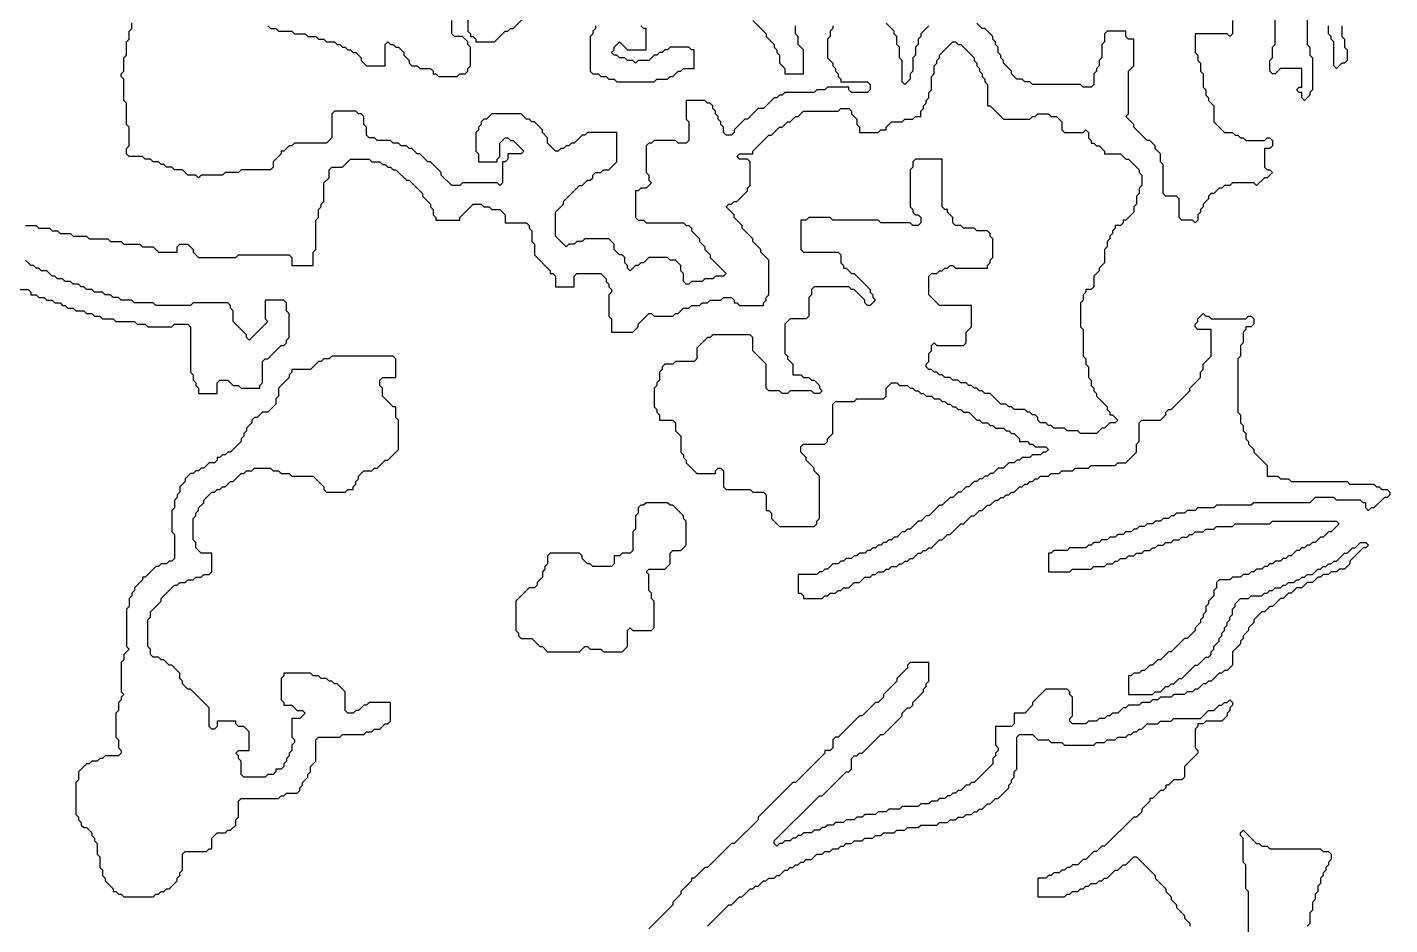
# Model space of a CAD drawing. Header units: metres. Extents: x 0 to 7998, y 2 to 10328.
# Drawn here: x 5549 to 6572, y 1127 to 1801 of the extents above; entities that cross this region are included whole.
import ezdxf

# ---------------------------------------------------------------- set-up
doc = ezdxf.new("R2010")
doc.units = ezdxf.units.M

msp = doc.modelspace()

# ---------------------------------------------------------------- linework, layer by layer
for points in [[(5880, 1808), (5880, 1798), (5882, 1796), (5882, 1794), (5884, 1794), (5886, 1792), (5886, 1790), (5900, 1790), (5908, 1798), (5910, 1798), (5912, 1800), (5914, 1800), (5924, 1810)], [(6510, 1808), (6510, 1788), (6512, 1786), (6512, 1780), (6514, 1778), (6514, 1754), (6512, 1752), (6512, 1750), (6508, 1746), (6506, 1748), (6506, 1752), (6504, 1752), (6502, 1754), (6504, 1756), (6506, 1756), (6506, 1770), (6490, 1770), (6486, 1766), (6484, 1766), (6482, 1768), (6482, 1776), (6484, 1778), (6484, 1786), (6486, 1788), (6486, 1818)], [(6154, 1802), (6154, 1800), (6152, 1798), (6152, 1794), (6150, 1792), (6150, 1778), (6154, 1774), (6154, 1772), (6156, 1770), (6156, 1768), (6158, 1766), (6158, 1764), (6160, 1762), (6160, 1760), (6180, 1760), (6182, 1758), (6182, 1754), (6180, 1752), (6168, 1752), (6166, 1754), (6166, 1756), (6150, 1756), (6148, 1754), (6142, 1754), (6140, 1752), (6118, 1752), (6116, 1750), (6114, 1750), (6112, 1748), (6110, 1748), (6102, 1740), (6098, 1740), (6090, 1732), (6088, 1732), (6080, 1724), (6080, 1722), (6078, 1720), (6074, 1720), (6072, 1722), (6072, 1726), (6070, 1728), (6070, 1730), (6068, 1732), (6068, 1734), (6066, 1736), (6066, 1738), (6064, 1740), (6064, 1742), (6062, 1744), (6060, 1744), (6058, 1746), (6044, 1746), (6044, 1732), (6046, 1730), (6046, 1716), (6044, 1714), (6038, 1714), (6036, 1716), (6020, 1716), (6018, 1714), (6016, 1714), (6014, 1712), (6014, 1692), (6016, 1690), (6016, 1686), (6018, 1684), (6014, 1680), (6010, 1680), (6008, 1678), (6006, 1678), (6006, 1658), (6008, 1656), (6012, 1656), (6014, 1654), (6042, 1654), (6044, 1652), (6046, 1652), (6048, 1650), (6048, 1648), (6054, 1642), (6054, 1640), (6058, 1636), (6058, 1634), (6062, 1630), (6062, 1628), (6074, 1616), (6072, 1614), (6066, 1614), (6064, 1612), (6058, 1612), (6056, 1610), (6048, 1610), (6046, 1608), (6044, 1608), (6042, 1610), (6042, 1616), (6040, 1618), (6040, 1622), (6036, 1626), (6032, 1626), (6030, 1628), (6016, 1628), (6012, 1624), (6010, 1624), (6008, 1622), (6006, 1622), (6002, 1618), (6000, 1620), (6000, 1622), (5998, 1624), (5998, 1628), (5996, 1630), (5994, 1630), (5990, 1634), (5990, 1638), (5986, 1642), (5968, 1642), (5966, 1640), (5962, 1640), (5960, 1638), (5956, 1638), (5954, 1636), (5946, 1644), (5946, 1662), (5952, 1668), (5952, 1670), (5964, 1682), (5966, 1682), (5970, 1686), (5972, 1686), (5974, 1688), (5974, 1690), (5976, 1692), (5980, 1692), (5982, 1694), (5986, 1694), (5992, 1700), (5992, 1722), (5970, 1722), (5968, 1720), (5966, 1720), (5960, 1714), (5958, 1714), (5956, 1712), (5954, 1712), (5952, 1710), (5950, 1710), (5948, 1708), (5946, 1708), (5940, 1714), (5940, 1718), (5936, 1722), (5936, 1724), (5930, 1730), (5928, 1730), (5926, 1732), (5924, 1732), (5920, 1736), (5898, 1736), (5894, 1732), (5892, 1732), (5890, 1730), (5890, 1728), (5888, 1726), (5888, 1724), (5886, 1722), (5886, 1708), (5888, 1706), (5888, 1700), (5902, 1700), (5902, 1702), (5904, 1704), (5904, 1714), (5908, 1718), (5910, 1718), (5912, 1716), (5914, 1716), (5922, 1708), (5920, 1706), (5910, 1706), (5910, 1702), (5908, 1700), (5906, 1700), (5906, 1684), (5904, 1682), (5902, 1684), (5876, 1684), (5874, 1682), (5868, 1682), (5860, 1690), (5860, 1692), (5852, 1700), (5850, 1700), (5844, 1706), (5842, 1706), (5838, 1710), (5836, 1710), (5834, 1712), (5830, 1712), (5828, 1714), (5824, 1714), (5822, 1716), (5812, 1716), (5810, 1718), (5806, 1718), (5804, 1720), (5804, 1726), (5802, 1728), (5802, 1734), (5800, 1736), (5798, 1736), (5796, 1738), (5780, 1738), (5778, 1736), (5778, 1718), (5774, 1714), (5750, 1714), (5748, 1712), (5746, 1712), (5742, 1708), (5740, 1708), (5740, 1706), (5734, 1700), (5734, 1696), (5732, 1694), (5710, 1694), (5708, 1692), (5698, 1692), (5696, 1690), (5680, 1690), (5678, 1688), (5676, 1690), (5670, 1690), (5666, 1694), (5660, 1694), (5658, 1696), (5654, 1696), (5652, 1698), (5650, 1698), (5648, 1700), (5644, 1700), (5642, 1702), (5638, 1702), (5636, 1704), (5626, 1704), (5624, 1706), (5624, 1710), (5626, 1712), (5626, 1726), (5624, 1728), (5624, 1744), (5622, 1746), (5622, 1762), (5620, 1764), (5620, 1766), (5622, 1768), (5622, 1778), (5624, 1780), (5624, 1790), (5626, 1792), (5626, 1798), (5628, 1800), (5628, 1804)], [(5730, 1802), (5732, 1800), (5736, 1800), (5738, 1798), (5748, 1798), (5750, 1796), (5758, 1796), (5760, 1794), (5766, 1794), (5768, 1792), (5772, 1792), (5774, 1790), (5780, 1790), (5782, 1788), (5784, 1788), (5786, 1786), (5788, 1786), (5790, 1784), (5792, 1784), (5794, 1782), (5796, 1782), (5800, 1778), (5800, 1776), (5804, 1772), (5818, 1772), (5818, 1788), (5820, 1790), (5822, 1788), (5824, 1788), (5826, 1786), (5828, 1786), (5832, 1782), (5832, 1780), (5836, 1776), (5836, 1774), (5838, 1772), (5842, 1772), (5844, 1770), (5852, 1770), (5854, 1768), (5854, 1766), (5856, 1766), (5858, 1764), (5872, 1764), (5874, 1766), (5878, 1766), (5880, 1768), (5880, 1770), (5882, 1772), (5882, 1786), (5880, 1788), (5880, 1790), (5876, 1794), (5870, 1794), (5868, 1796), (5868, 1806)], [(5976, 1802), (5976, 1800), (5974, 1798), (5974, 1796), (5972, 1794), (5972, 1768), (5974, 1766), (5978, 1766), (5980, 1764), (5984, 1764), (5986, 1762), (5990, 1762), (5992, 1760), (6020, 1760), (6022, 1762), (6030, 1762), (6032, 1764), (6034, 1764), (6038, 1768), (6040, 1768), (6042, 1770), (6050, 1770), (6050, 1784), (6048, 1784), (6046, 1786), (6032, 1786), (6030, 1784), (6028, 1784), (6026, 1782), (6024, 1782), (6022, 1780), (6020, 1780), (6016, 1776), (6008, 1776), (6006, 1774), (6004, 1776), (6000, 1776), (5998, 1778), (5994, 1778), (5992, 1780), (5990, 1780), (5988, 1782), (5990, 1784), (5990, 1786), (5994, 1790), (6000, 1784), (6014, 1784), (6014, 1800), (6012, 1800), (6010, 1802)], [(6094, 1806), (6104, 1796), (6104, 1794), (6110, 1788), (6110, 1786), (6112, 1784), (6112, 1782), (6114, 1780), (6114, 1774), (6118, 1770), (6118, 1766), (6132, 1766), (6132, 1784), (6128, 1788), (6128, 1794), (6126, 1796), (6126, 1802)], [(6226, 1802), (6220, 1796), (6220, 1794), (6218, 1792), (6218, 1788), (6216, 1786), (6216, 1780), (6214, 1778), (6214, 1768), (6212, 1766), (6212, 1762), (6208, 1758), (6206, 1760), (6206, 1776), (6204, 1778), (6204, 1786), (6202, 1788), (6202, 1794), (6200, 1796), (6200, 1798), (6194, 1804)], [(6454, 1806), (6454, 1796), (6452, 1794), (6450, 1796), (6426, 1796), (6426, 1782), (6428, 1780), (6428, 1776), (6430, 1774), (6430, 1768), (6432, 1766), (6432, 1756), (6434, 1754), (6434, 1750), (6436, 1748), (6436, 1746), (6440, 1742), (6440, 1730), (6448, 1722), (6454, 1722), (6456, 1720), (6458, 1720), (6460, 1718), (6462, 1718), (6464, 1716), (6478, 1716), (6480, 1718), (6482, 1718), (6484, 1716), (6484, 1712), (6482, 1710), (6478, 1710), (6478, 1696), (6480, 1694), (6482, 1694), (6484, 1692), (6480, 1688), (6478, 1688), (6472, 1682), (6470, 1684), (6454, 1684), (6452, 1682), (6448, 1682), (6446, 1680), (6444, 1680), (6440, 1676), (6438, 1676), (6436, 1674), (6436, 1672), (6432, 1668), (6432, 1666), (6430, 1664), (6430, 1662), (6428, 1660), (6428, 1656), (6426, 1654), (6424, 1656), (6416, 1656), (6414, 1658), (6414, 1672), (6412, 1674), (6404, 1674), (6402, 1676), (6402, 1698), (6400, 1700), (6400, 1706), (6396, 1710), (6396, 1712), (6392, 1716), (6390, 1716), (6380, 1726), (6380, 1728), (6374, 1734), (6376, 1736), (6376, 1768), (6380, 1772), (6380, 1792), (6376, 1792), (6374, 1794), (6374, 1798), (6360, 1798), (6358, 1796), (6358, 1790), (6356, 1788), (6356, 1778), (6354, 1776), (6354, 1772), (6352, 1770), (6352, 1768), (6350, 1766), (6350, 1758), (6348, 1756), (6342, 1756), (6340, 1758), (6304, 1758), (6302, 1760), (6298, 1760), (6296, 1762), (6292, 1762), (6288, 1766), (6288, 1768), (6282, 1774), (6282, 1776), (6280, 1778), (6280, 1780), (6278, 1782), (6278, 1786), (6276, 1788), (6276, 1790), (6274, 1792), (6274, 1794), (6268, 1800), (6266, 1800), (6262, 1804)], [(6536, 1802), (6536, 1794), (6538, 1792), (6538, 1786), (6540, 1784), (6540, 1776), (6538, 1774), (6536, 1774), (6532, 1770), (6530, 1772), (6530, 1790), (6528, 1792), (6528, 1794), (6526, 1796), (6526, 1802)], [(5548, 1652), (5556, 1652), (5558, 1650), (5566, 1650), (5568, 1648), (5572, 1648), (5574, 1646), (5582, 1646), (5584, 1644), (5594, 1644), (5596, 1642), (5610, 1642), (5612, 1640), (5620, 1640), (5622, 1638), (5634, 1638), (5636, 1636), (5644, 1636), (5648, 1632), (5662, 1632), (5662, 1636), (5664, 1638), (5670, 1638), (5674, 1634), (5674, 1632), (5678, 1628), (5706, 1628), (5708, 1630), (5746, 1630), (5748, 1628), (5748, 1622), (5764, 1622), (5764, 1632), (5766, 1634), (5766, 1656), (5768, 1658), (5768, 1664), (5770, 1666), (5770, 1668), (5772, 1670), (5772, 1684), (5776, 1688), (5776, 1694), (5778, 1696), (5786, 1696), (5792, 1702), (5806, 1702), (5808, 1700), (5814, 1700), (5816, 1698), (5818, 1698), (5820, 1696), (5822, 1696), (5824, 1694), (5826, 1694), (5834, 1686), (5836, 1686), (5846, 1676), (5846, 1674), (5852, 1668), (5852, 1666), (5854, 1664), (5854, 1660), (5856, 1658), (5856, 1656), (5874, 1656), (5874, 1658), (5884, 1668), (5890, 1668), (5892, 1666), (5896, 1666), (5898, 1664), (5904, 1664), (5908, 1660), (5908, 1654), (5924, 1654), (5926, 1652), (5926, 1650), (5928, 1648), (5928, 1640), (5930, 1638), (5930, 1630), (5942, 1618), (5942, 1616), (5944, 1616), (5946, 1614), (5946, 1606), (5960, 1606), (5960, 1614), (5962, 1616), (5980, 1616), (5984, 1612), (5984, 1610), (5986, 1608), (5986, 1606), (5988, 1604), (5988, 1602), (5986, 1600), (5986, 1584), (5988, 1582), (5988, 1572), (6004, 1572), (6008, 1576), (6008, 1578), (6016, 1586), (6018, 1586), (6020, 1584), (6034, 1584), (6036, 1586), (6038, 1586), (6042, 1590), (6046, 1590), (6048, 1592), (6054, 1592), (6056, 1594), (6060, 1594), (6062, 1596), (6070, 1596), (6072, 1598), (6078, 1598), (6080, 1596), (6080, 1594), (6082, 1594), (6084, 1592), (6102, 1592), (6102, 1594), (6104, 1596), (6104, 1598), (6106, 1600), (6106, 1626), (6100, 1632), (6100, 1634), (6094, 1640), (6094, 1642), (6086, 1650), (6086, 1652), (6080, 1658), (6080, 1660), (6074, 1666), (6076, 1668), (6078, 1668), (6080, 1670), (6082, 1670), (6090, 1678), (6090, 1680), (6092, 1682), (6092, 1700), (6090, 1702), (6084, 1702), (6082, 1704), (6084, 1706), (6094, 1706), (6094, 1708), (6106, 1720), (6108, 1720), (6114, 1726), (6116, 1726), (6120, 1730), (6122, 1730), (6126, 1734), (6128, 1734), (6132, 1738), (6158, 1738), (6160, 1740), (6166, 1740), (6168, 1738), (6168, 1736), (6172, 1732), (6172, 1728), (6174, 1726), (6174, 1722), (6188, 1722), (6190, 1724), (6194, 1724), (6194, 1726), (6198, 1730), (6206, 1730), (6208, 1732), (6214, 1732), (6216, 1734), (6220, 1734), (6220, 1738), (6222, 1740), (6222, 1742), (6224, 1744), (6224, 1746), (6226, 1748), (6226, 1752), (6228, 1754), (6228, 1764), (6230, 1766), (6230, 1772), (6232, 1774), (6232, 1776), (6234, 1778), (6234, 1780), (6244, 1790), (6246, 1790), (6248, 1788), (6250, 1788), (6260, 1778), (6260, 1776), (6262, 1774), (6262, 1772), (6264, 1770), (6264, 1768), (6266, 1766), (6266, 1764), (6268, 1762), (6268, 1760), (6270, 1758), (6270, 1742), (6272, 1742), (6282, 1732), (6302, 1732), (6304, 1734), (6306, 1734), (6308, 1736), (6316, 1736), (6318, 1734), (6322, 1734), (6326, 1730), (6326, 1724), (6328, 1722), (6342, 1722), (6344, 1724), (6346, 1722), (6346, 1718), (6348, 1716), (6348, 1714), (6350, 1714), (6352, 1712), (6354, 1712), (6358, 1708), (6358, 1706), (6370, 1706), (6374, 1702), (6376, 1702), (6384, 1694), (6384, 1692), (6386, 1690), (6386, 1682), (6384, 1680), (6384, 1676), (6382, 1674), (6382, 1668), (6380, 1666), (6380, 1662), (6374, 1656), (6372, 1656), (6372, 1654), (6370, 1652), (6366, 1652), (6366, 1650), (6364, 1648), (6364, 1646), (6362, 1644), (6362, 1642), (6360, 1640), (6360, 1636), (6358, 1634), (6358, 1624), (6354, 1620), (6354, 1618), (6350, 1614), (6350, 1606), (6348, 1604), (6344, 1604), (6344, 1602), (6342, 1600), (6342, 1596), (6340, 1594), (6340, 1576), (6342, 1574), (6342, 1554), (6344, 1552), (6344, 1548), (6346, 1546), (6346, 1538), (6348, 1536), (6348, 1532), (6350, 1530), (6350, 1528), (6352, 1526), (6352, 1524), (6360, 1516), (6360, 1514), (6362, 1512), (6362, 1510), (6364, 1510), (6368, 1506), (6366, 1504), (6362, 1504), (6358, 1500), (6356, 1500), (6352, 1496), (6340, 1496), (6338, 1498), (6330, 1498), (6328, 1500), (6320, 1500), (6318, 1502), (6316, 1502), (6314, 1504), (6310, 1504), (6308, 1506), (6308, 1508), (6306, 1510), (6304, 1510), (6302, 1512), (6300, 1512), (6298, 1514), (6290, 1514), (6288, 1516), (6286, 1516), (6284, 1518), (6280, 1518), (6272, 1526), (6268, 1526), (6266, 1528), (6264, 1528), (6262, 1530), (6260, 1530), (6258, 1532), (6256, 1532), (6254, 1534), (6250, 1534), (6248, 1536), (6244, 1536), (6242, 1538), (6238, 1538), (6236, 1540), (6234, 1540), (6232, 1542), (6230, 1542), (6228, 1544), (6226, 1544), (6224, 1546), (6224, 1548), (6226, 1550), (6226, 1556), (6228, 1558), (6228, 1562), (6230, 1564), (6232, 1562), (6252, 1562), (6254, 1564), (6254, 1572), (6258, 1576), (6258, 1592), (6234, 1592), (6226, 1600), (6226, 1614), (6228, 1616), (6232, 1616), (6234, 1618), (6236, 1618), (6238, 1620), (6240, 1620), (6242, 1622), (6244, 1622), (6246, 1620), (6270, 1620), (6270, 1622), (6272, 1624), (6272, 1626), (6274, 1628), (6274, 1642), (6272, 1644), (6272, 1646), (6270, 1648), (6262, 1648), (6260, 1650), (6252, 1650), (6250, 1652), (6246, 1652), (6244, 1654), (6244, 1658), (6240, 1662), (6240, 1664), (6238, 1664), (6236, 1666), (6236, 1702), (6216, 1702), (6214, 1700), (6214, 1696), (6212, 1694), (6212, 1666), (6214, 1664), (6214, 1662), (6216, 1660), (6218, 1660), (6220, 1658), (6220, 1654), (6218, 1652), (6214, 1652), (6212, 1654), (6190, 1654), (6188, 1656), (6154, 1656), (6152, 1658), (6136, 1658), (6134, 1656), (6130, 1656), (6130, 1634), (6132, 1632), (6158, 1632), (6160, 1630), (6160, 1624), (6162, 1622), (6162, 1620), (6164, 1620), (6168, 1616), (6170, 1616), (6182, 1604), (6182, 1602), (6184, 1600), (6184, 1598), (6186, 1596), (6182, 1592), (6180, 1592), (6178, 1594), (6178, 1596), (6170, 1604), (6168, 1604), (6166, 1606), (6140, 1606), (6138, 1604), (6138, 1600), (6136, 1598), (6136, 1584), (6134, 1582), (6122, 1582), (6118, 1578), (6118, 1556), (6120, 1554), (6120, 1552), (6124, 1548), (6124, 1540), (6130, 1540), (6132, 1538), (6136, 1538), (6138, 1536), (6140, 1536), (6144, 1532), (6144, 1530), (6146, 1528), (6144, 1526), (6140, 1526), (6138, 1528), (6122, 1528), (6120, 1526), (6116, 1526), (6114, 1528), (6106, 1528), (6104, 1530), (6104, 1548), (6094, 1558), (6094, 1568), (6092, 1570), (6064, 1570), (6062, 1568), (6060, 1568), (6052, 1560), (6052, 1552), (6050, 1550), (6036, 1550), (6034, 1548), (6028, 1548), (6026, 1546), (6026, 1544), (6024, 1542), (6024, 1536), (6022, 1534), (6022, 1532), (6020, 1530), (6020, 1516), (6022, 1514), (6022, 1512), (6024, 1510), (6024, 1506), (6034, 1506), (6036, 1504), (6036, 1498), (6040, 1494), (6040, 1482), (6042, 1480), (6042, 1478), (6044, 1476), (6044, 1474), (6052, 1466), (6066, 1466), (6066, 1468), (6068, 1470), (6070, 1470), (6072, 1468), (6072, 1456), (6074, 1454), (6092, 1454), (6094, 1452), (6102, 1452), (6104, 1450), (6104, 1438), (6106, 1438), (6108, 1436), (6108, 1432), (6114, 1426), (6140, 1426), (6142, 1428), (6142, 1430), (6144, 1432), (6144, 1464), (6140, 1468), (6140, 1470), (6134, 1476), (6134, 1478), (6130, 1482), (6130, 1486), (6132, 1488), (6148, 1488), (6150, 1490), (6150, 1492), (6154, 1496), (6154, 1518), (6156, 1520), (6170, 1520), (6172, 1522), (6192, 1522), (6194, 1524), (6194, 1530), (6198, 1534), (6202, 1534), (6204, 1532), (6210, 1532), (6212, 1530), (6214, 1530), (6216, 1528), (6218, 1528), (6220, 1526), (6222, 1526), (6224, 1524), (6228, 1524), (6230, 1522), (6234, 1522), (6236, 1520), (6238, 1520), (6240, 1518), (6242, 1518), (6244, 1516), (6246, 1516), (6248, 1514), (6250, 1514), (6252, 1512), (6256, 1512), (6262, 1506), (6264, 1506), (6266, 1504), (6270, 1504), (6272, 1502), (6274, 1502), (6276, 1500), (6282, 1500), (6284, 1498), (6286, 1498), (6288, 1496), (6290, 1496), (6294, 1492), (6294, 1490), (6300, 1490), (6302, 1488), (6304, 1488), (6306, 1486), (6314, 1486), (6316, 1484), (6314, 1482), (6312, 1482), (6310, 1480), (6304, 1480), (6302, 1478), (6296, 1478), (6294, 1476), (6292, 1476), (6290, 1474), (6286, 1474), (6282, 1470), (6278, 1470), (6274, 1466), (6272, 1466), (6270, 1464), (6268, 1464), (6266, 1462), (6264, 1462), (6262, 1460), (6260, 1460), (6256, 1456), (6254, 1456), (6250, 1452), (6248, 1452), (6244, 1448), (6242, 1448), (6236, 1442), (6234, 1442), (6226, 1434), (6224, 1434), (6220, 1430), (6218, 1430), (6212, 1424), (6210, 1424), (6208, 1422), (6206, 1422), (6202, 1418), (6200, 1418), (6198, 1416), (6196, 1416), (6194, 1414), (6192, 1414), (6190, 1412), (6188, 1412), (6186, 1410), (6184, 1410), (6182, 1408), (6180, 1408), (6178, 1406), (6174, 1406), (6172, 1404), (6170, 1404), (6168, 1402), (6164, 1402), (6162, 1400), (6160, 1400), (6158, 1398), (6154, 1398), (6150, 1394), (6148, 1394), (6146, 1392), (6144, 1392), (6142, 1390), (6128, 1390), (6128, 1376), (6130, 1376), (6132, 1374), (6132, 1372), (6146, 1372), (6148, 1374), (6150, 1374), (6152, 1376), (6156, 1376), (6158, 1378), (6160, 1378), (6162, 1380), (6166, 1380), (6170, 1384), (6174, 1384), (6178, 1388), (6182, 1388), (6184, 1390), (6186, 1390), (6188, 1392), (6192, 1392), (6194, 1394), (6196, 1394), (6198, 1396), (6202, 1396), (6204, 1398), (6206, 1398), (6208, 1400), (6210, 1400), (6212, 1402), (6214, 1402), (6218, 1406), (6220, 1406), (6222, 1408), (6224, 1408), (6226, 1410), (6228, 1410), (6234, 1416), (6236, 1416), (6240, 1420), (6242, 1420), (6250, 1428), (6252, 1428), (6258, 1434), (6260, 1434), (6264, 1438), (6266, 1438), (6270, 1442), (6272, 1442), (6276, 1446), (6278, 1446), (6280, 1448), (6282, 1448), (6284, 1450), (6286, 1450), (6288, 1452), (6290, 1452), (6294, 1456), (6296, 1456), (6298, 1458), (6300, 1458), (6302, 1460), (6304, 1460), (6306, 1462), (6308, 1462), (6310, 1464), (6316, 1464), (6318, 1466), (6324, 1466), (6326, 1468), (6334, 1468), (6336, 1470), (6346, 1470), (6348, 1472), (6366, 1472), (6368, 1474), (6374, 1474), (6382, 1482), (6382, 1488), (6384, 1490), (6384, 1504), (6386, 1506), (6400, 1506), (6404, 1510), (6404, 1512), (6406, 1514), (6408, 1514), (6422, 1528), (6422, 1530), (6430, 1538), (6430, 1542), (6432, 1544), (6432, 1548), (6438, 1554), (6438, 1574), (6428, 1574), (6426, 1576), (6426, 1578), (6428, 1580), (6428, 1582), (6432, 1586), (6434, 1584), (6436, 1584), (6438, 1582), (6464, 1582), (6466, 1584), (6468, 1584), (6470, 1582), (6470, 1578), (6468, 1576), (6464, 1576), (6464, 1574), (6462, 1572), (6462, 1564), (6460, 1562), (6460, 1554), (6458, 1552), (6458, 1512), (6460, 1510), (6460, 1504), (6462, 1502), (6462, 1498), (6464, 1496), (6464, 1492), (6466, 1490), (6466, 1488), (6470, 1484), (6470, 1482), (6480, 1472), (6480, 1464), (6488, 1464), (6490, 1462), (6496, 1462), (6498, 1460), (6540, 1460), (6542, 1458), (6560, 1458), (6562, 1456), (6564, 1456), (6566, 1454), (6570, 1454), (6572, 1452), (6572, 1450), (6570, 1448), (6568, 1448), (6560, 1440), (6558, 1440), (6556, 1438), (6554, 1440), (6554, 1444), (6552, 1444), (6550, 1446), (6532, 1446), (6530, 1448), (6516, 1448), (6512, 1444), (6470, 1444), (6468, 1442), (6442, 1442), (6440, 1440), (6428, 1440), (6426, 1438), (6420, 1438), (6418, 1436), (6412, 1436), (6410, 1434), (6408, 1434), (6406, 1432), (6402, 1432), (6400, 1430), (6396, 1430), (6394, 1428), (6390, 1428), (6388, 1426), (6384, 1426), (6382, 1424), (6380, 1424), (6378, 1422), (6374, 1422), (6372, 1420), (6368, 1420), (6366, 1418), (6362, 1418), (6360, 1416), (6356, 1416), (6354, 1414), (6350, 1414), (6348, 1412), (6346, 1412), (6344, 1410), (6332, 1410), (6330, 1408), (6320, 1408), (6318, 1406), (6316, 1406), (6316, 1392), (6332, 1392), (6334, 1394), (6348, 1394), (6350, 1396), (6358, 1396), (6360, 1398), (6364, 1398), (6366, 1400), (6368, 1400), (6370, 1402), (6374, 1402), (6376, 1404), (6380, 1404), (6382, 1406), (6386, 1406), (6388, 1408), (6392, 1408), (6394, 1410), (6396, 1410), (6398, 1412), (6402, 1412), (6404, 1414), (6408, 1414), (6410, 1416), (6414, 1416), (6416, 1418), (6420, 1418), (6422, 1420), (6424, 1420), (6426, 1422), (6432, 1422), (6434, 1424), (6440, 1424), (6442, 1426), (6454, 1426), (6456, 1428), (6482, 1428), (6484, 1430), (6532, 1430), (6534, 1428), (6528, 1422), (6526, 1422), (6522, 1418), (6520, 1418), (6516, 1414), (6514, 1414), (6512, 1412), (6510, 1412), (6508, 1410), (6506, 1410), (6504, 1408), (6502, 1408), (6498, 1404), (6496, 1404), (6494, 1402), (6492, 1402), (6490, 1400), (6486, 1400), (6484, 1398), (6482, 1398), (6480, 1396), (6478, 1396), (6476, 1394), (6472, 1394), (6470, 1392), (6468, 1392), (6466, 1390), (6462, 1390), (6460, 1388), (6454, 1388), (6452, 1386), (6444, 1386), (6442, 1384), (6442, 1380), (6440, 1378), (6440, 1374), (6436, 1370), (6436, 1368), (6434, 1366), (6434, 1362), (6432, 1360), (6432, 1358), (6430, 1356), (6430, 1354), (6426, 1350), (6426, 1348), (6420, 1342), (6418, 1342), (6408, 1332), (6406, 1332), (6400, 1326), (6398, 1326), (6394, 1322), (6392, 1322), (6388, 1318), (6386, 1318), (6384, 1316), (6380, 1316), (6378, 1314), (6376, 1314), (6376, 1300), (6394, 1300), (6396, 1302), (6400, 1302), (6404, 1306), (6406, 1306), (6408, 1308), (6410, 1308), (6414, 1312), (6416, 1312), (6426, 1322), (6428, 1322), (6434, 1328), (6436, 1328), (6438, 1330), (6438, 1332), (6440, 1334), (6440, 1336), (6444, 1340), (6444, 1342), (6446, 1344), (6446, 1346), (6448, 1348), (6448, 1350), (6450, 1352), (6450, 1354), (6452, 1356), (6452, 1358), (6454, 1360), (6454, 1364), (6456, 1366), (6456, 1368), (6460, 1372), (6466, 1372), (6468, 1374), (6476, 1374), (6478, 1376), (6480, 1376), (6482, 1378), (6484, 1378), (6486, 1380), (6490, 1380), (6492, 1382), (6494, 1382), (6496, 1384), (6500, 1384), (6502, 1386), (6504, 1386), (6506, 1388), (6508, 1388), (6510, 1390), (6514, 1390), (6518, 1394), (6520, 1394), (6522, 1396), (6524, 1396), (6526, 1398), (6528, 1398), (6530, 1400), (6532, 1400), (6538, 1406), (6540, 1406), (6544, 1410), (6546, 1410), (6550, 1414), (6554, 1414), (6556, 1412), (6554, 1410), (6552, 1410), (6542, 1400), (6542, 1398), (6538, 1394), (6534, 1394), (6532, 1392), (6528, 1392), (6526, 1390), (6522, 1390), (6520, 1388), (6518, 1388), (6514, 1384), (6510, 1384), (6506, 1380), (6502, 1380), (6498, 1376), (6496, 1376), (6492, 1372), (6490, 1372), (6484, 1366), (6482, 1366), (6478, 1362), (6476, 1362), (6470, 1356), (6470, 1354), (6466, 1350), (6466, 1348), (6462, 1344), (6462, 1342), (6460, 1340), (6460, 1338), (6454, 1332), (6454, 1322), (6450, 1318), (6448, 1318), (6446, 1316), (6444, 1316), (6438, 1310), (6436, 1310), (6434, 1308), (6432, 1308), (6428, 1304), (6426, 1304), (6424, 1302), (6420, 1302), (6418, 1300), (6410, 1300), (6408, 1298), (6400, 1298), (6398, 1296), (6394, 1296), (6392, 1294), (6386, 1294), (6384, 1292), (6376, 1292), (6374, 1290), (6372, 1290), (6368, 1286), (6364, 1286), (6362, 1284), (6360, 1284), (6358, 1282), (6354, 1282), (6352, 1280), (6346, 1280), (6344, 1278), (6334, 1278), (6332, 1280), (6332, 1282), (6334, 1284), (6334, 1298), (6332, 1300), (6332, 1302), (6330, 1304), (6314, 1304), (6304, 1294), (6304, 1292), (6298, 1286), (6290, 1286), (6290, 1278), (6288, 1276), (6276, 1276), (6276, 1262), (6278, 1260), (6278, 1258), (6276, 1256), (6276, 1254), (6274, 1252), (6274, 1248), (6260, 1234), (6258, 1234), (6256, 1232), (6254, 1232), (6250, 1228), (6248, 1228), (6246, 1226), (6244, 1226), (6242, 1224), (6240, 1224), (6238, 1222), (6234, 1222), (6232, 1220), (6228, 1220), (6226, 1218), (6220, 1218), (6218, 1216), (6206, 1216), (6204, 1214), (6196, 1214), (6194, 1212), (6188, 1212), (6186, 1210), (6178, 1210), (6176, 1208), (6172, 1208), (6170, 1206), (6164, 1206), (6162, 1204), (6156, 1204), (6154, 1202), (6150, 1202), (6148, 1200), (6146, 1200), (6144, 1198), (6140, 1198), (6138, 1196), (6132, 1196), (6130, 1194), (6128, 1194), (6126, 1192), (6124, 1192), (6122, 1190), (6118, 1190), (6116, 1188), (6114, 1188), (6112, 1186), (6110, 1188), (6110, 1190), (6144, 1224), (6146, 1224), (6164, 1242), (6166, 1242), (6168, 1244), (6168, 1252), (6170, 1254), (6172, 1254), (6174, 1256), (6176, 1256), (6190, 1270), (6192, 1270), (6206, 1284), (6206, 1286), (6210, 1290), (6212, 1290), (6214, 1292), (6214, 1294), (6222, 1302), (6222, 1304), (6224, 1306), (6224, 1308), (6226, 1310), (6226, 1324), (6212, 1324), (6210, 1322), (6210, 1320), (6202, 1312), (6202, 1310), (6192, 1300), (6192, 1298), (6188, 1294), (6186, 1294), (6176, 1284), (6174, 1284), (6158, 1268), (6156, 1268), (6154, 1266), (6154, 1260), (6152, 1258), (6148, 1258), (6148, 1256), (6126, 1234), (6124, 1234), (6098, 1208), (6098, 1206), (6080, 1188), (6078, 1188), (6060, 1170), (6058, 1170), (6050, 1162), (6048, 1162), (6048, 1160), (6040, 1152), (6040, 1150), (6034, 1144), (6034, 1142), (6016, 1124)], [(5544, 1604), (5550, 1604), (5552, 1602), (5552, 1600), (5556, 1600), (5558, 1598), (5562, 1598), (5564, 1596), (5568, 1596), (5570, 1594), (5574, 1594), (5576, 1592), (5578, 1592), (5580, 1590), (5584, 1590), (5586, 1588), (5592, 1588), (5594, 1586), (5598, 1586), (5600, 1584), (5604, 1584), (5606, 1582), (5614, 1582), (5616, 1580), (5630, 1580), (5632, 1578), (5638, 1578), (5640, 1576), (5658, 1576), (5660, 1578), (5670, 1578), (5672, 1576), (5672, 1542), (5674, 1540), (5674, 1536), (5676, 1534), (5676, 1532), (5678, 1530), (5678, 1526), (5692, 1526), (5692, 1534), (5694, 1536), (5700, 1536), (5704, 1532), (5708, 1532), (5710, 1530), (5724, 1530), (5724, 1532), (5726, 1534), (5726, 1550), (5728, 1552), (5730, 1552), (5740, 1562), (5742, 1562), (5744, 1564), (5744, 1566), (5746, 1568), (5746, 1586), (5744, 1588), (5744, 1594), (5742, 1596), (5728, 1596), (5728, 1582), (5730, 1580), (5716, 1566), (5714, 1568), (5714, 1570), (5704, 1580), (5704, 1588), (5702, 1590), (5702, 1592), (5700, 1594), (5674, 1594), (5672, 1592), (5646, 1592), (5644, 1594), (5630, 1594), (5628, 1596), (5620, 1596), (5618, 1598), (5614, 1598), (5612, 1600), (5608, 1600), (5606, 1602), (5600, 1602), (5598, 1604), (5594, 1604), (5592, 1606), (5590, 1606), (5588, 1608), (5584, 1608), (5582, 1610), (5578, 1610), (5576, 1612), (5572, 1612), (5570, 1614), (5568, 1614), (5564, 1618), (5560, 1618), (5558, 1620), (5556, 1620), (5554, 1622), (5552, 1622), (5548, 1626)], [(6060, 1126), (6076, 1142), (6078, 1142), (6084, 1148), (6086, 1148), (6092, 1154), (6094, 1154), (6096, 1156), (6098, 1156), (6102, 1160), (6104, 1160), (6106, 1162), (6110, 1162), (6112, 1164), (6114, 1164), (6118, 1168), (6120, 1168), (6122, 1170), (6124, 1170), (6126, 1172), (6128, 1172), (6130, 1174), (6132, 1174), (6134, 1176), (6138, 1176), (6142, 1180), (6146, 1180), (6148, 1182), (6152, 1182), (6154, 1184), (6158, 1184), (6160, 1186), (6162, 1186), (6164, 1188), (6168, 1188), (6170, 1190), (6176, 1190), (6178, 1192), (6184, 1192), (6186, 1194), (6190, 1194), (6192, 1196), (6200, 1196), (6202, 1198), (6208, 1198), (6210, 1200), (6218, 1200), (6220, 1202), (6232, 1202), (6234, 1204), (6240, 1204), (6242, 1206), (6246, 1206), (6248, 1208), (6252, 1208), (6254, 1210), (6258, 1210), (6260, 1212), (6262, 1212), (6264, 1214), (6266, 1214), (6270, 1218), (6272, 1218), (6276, 1222), (6278, 1222), (6286, 1230), (6286, 1232), (6288, 1234), (6288, 1236), (6290, 1238), (6290, 1242), (6292, 1244), (6292, 1268), (6294, 1270), (6304, 1270), (6308, 1266), (6316, 1266), (6318, 1264), (6326, 1264), (6328, 1262), (6350, 1262), (6352, 1264), (6358, 1264), (6360, 1266), (6366, 1266), (6368, 1268), (6374, 1268), (6376, 1270), (6378, 1270), (6380, 1272), (6382, 1272), (6384, 1274), (6386, 1274), (6390, 1278), (6398, 1278), (6400, 1280), (6408, 1280), (6410, 1282), (6430, 1282), (6436, 1288), (6440, 1288), (6444, 1292), (6446, 1292), (6448, 1294), (6450, 1294), (6452, 1296), (6454, 1294), (6454, 1292), (6452, 1290), (6452, 1288), (6450, 1286), (6450, 1284), (6446, 1280), (6434, 1280), (6432, 1278), (6428, 1278), (6428, 1276), (6426, 1274), (6426, 1260), (6428, 1258), (6428, 1256), (6418, 1246), (6418, 1238), (6416, 1236), (6410, 1236), (6406, 1232), (6404, 1232), (6404, 1230), (6402, 1228), (6400, 1228), (6394, 1222), (6392, 1222), (6392, 1220), (6386, 1214), (6386, 1212), (6382, 1208), (6380, 1208), (6358, 1186), (6356, 1186), (6352, 1182), (6350, 1182), (6344, 1176), (6342, 1176), (6338, 1172), (6334, 1172), (6332, 1170), (6330, 1170), (6328, 1168), (6326, 1168), (6324, 1166), (6320, 1166), (6318, 1164), (6316, 1164), (6314, 1162), (6308, 1162), (6308, 1148), (6328, 1148), (6330, 1150), (6332, 1150), (6334, 1152), (6338, 1152), (6340, 1154), (6342, 1154), (6344, 1156), (6346, 1156), (6348, 1158), (6352, 1158), (6354, 1160), (6356, 1160), (6358, 1162), (6360, 1162), (6366, 1168), (6368, 1168), (6372, 1172), (6374, 1172), (6380, 1178), (6382, 1178), (6396, 1164), (6396, 1162), (6404, 1154), (6404, 1152), (6408, 1148), (6408, 1146), (6412, 1142), (6412, 1140), (6418, 1134), (6418, 1132), (6422, 1128), (6422, 1126)], [(6466, 1118), (6466, 1152), (6464, 1154), (6464, 1172), (6462, 1174), (6462, 1192), (6460, 1194), (6460, 1196), (6462, 1198), (6472, 1188), (6474, 1188), (6476, 1186), (6480, 1186), (6482, 1184), (6520, 1184), (6522, 1182), (6526, 1182), (6528, 1180), (6528, 1176), (6526, 1174), (6526, 1172), (6524, 1170), (6524, 1168), (6522, 1166), (6522, 1164), (6520, 1162), (6520, 1158), (6518, 1156), (6518, 1152), (6516, 1150), (6516, 1146), (6514, 1144), (6514, 1138), (6512, 1136), (6512, 1128), (6510, 1126)]]:
    msp.add_lwpolyline(points)
for points in [[(5778, 1554), (5776, 1552), (5772, 1552), (5770, 1550), (5768, 1550), (5762, 1544), (5748, 1544), (5748, 1542), (5746, 1540), (5746, 1538), (5738, 1530), (5738, 1524), (5736, 1522), (5736, 1518), (5730, 1512), (5726, 1512), (5722, 1508), (5720, 1508), (5718, 1506), (5718, 1504), (5714, 1500), (5714, 1498), (5712, 1496), (5712, 1494), (5710, 1492), (5710, 1490), (5702, 1482), (5700, 1482), (5698, 1480), (5696, 1480), (5694, 1478), (5692, 1478), (5692, 1476), (5690, 1474), (5686, 1474), (5682, 1470), (5680, 1470), (5678, 1468), (5676, 1468), (5674, 1466), (5672, 1466), (5668, 1462), (5668, 1460), (5664, 1456), (5664, 1452), (5662, 1450), (5662, 1448), (5660, 1446), (5660, 1440), (5658, 1438), (5658, 1422), (5660, 1420), (5660, 1402), (5658, 1400), (5656, 1400), (5654, 1398), (5650, 1398), (5648, 1396), (5646, 1396), (5638, 1388), (5636, 1388), (5636, 1386), (5630, 1380), (5630, 1378), (5628, 1376), (5628, 1374), (5626, 1372), (5626, 1366), (5624, 1364), (5624, 1336), (5626, 1334), (5622, 1330), (5622, 1326), (5620, 1324), (5620, 1302), (5622, 1300), (5620, 1298), (5620, 1296), (5618, 1294), (5618, 1288), (5616, 1286), (5616, 1268), (5618, 1266), (5618, 1260), (5620, 1258), (5620, 1256), (5618, 1254), (5608, 1254), (5606, 1252), (5604, 1252), (5602, 1250), (5598, 1250), (5596, 1248), (5594, 1248), (5588, 1242), (5588, 1236), (5586, 1234), (5586, 1210), (5588, 1208), (5588, 1206), (5590, 1204), (5590, 1202), (5592, 1200), (5594, 1200), (5598, 1196), (5598, 1194), (5600, 1192), (5600, 1190), (5602, 1188), (5602, 1180), (5604, 1178), (5604, 1170), (5606, 1168), (5606, 1164), (5608, 1162), (5608, 1160), (5614, 1154), (5614, 1152), (5616, 1152), (5618, 1150), (5620, 1150), (5622, 1148), (5644, 1148), (5646, 1150), (5648, 1150), (5650, 1152), (5652, 1152), (5654, 1154), (5656, 1154), (5662, 1160), (5662, 1162), (5664, 1164), (5664, 1166), (5666, 1168), (5666, 1180), (5668, 1182), (5684, 1182), (5686, 1184), (5688, 1184), (5688, 1192), (5692, 1196), (5698, 1196), (5700, 1198), (5702, 1198), (5706, 1202), (5706, 1206), (5708, 1208), (5708, 1220), (5710, 1222), (5738, 1222), (5740, 1224), (5742, 1224), (5744, 1226), (5752, 1226), (5754, 1228), (5754, 1230), (5756, 1232), (5756, 1234), (5760, 1238), (5760, 1240), (5762, 1242), (5762, 1246), (5766, 1250), (5766, 1266), (5768, 1268), (5784, 1268), (5786, 1270), (5802, 1270), (5804, 1272), (5808, 1272), (5810, 1274), (5814, 1274), (5818, 1278), (5820, 1278), (5822, 1280), (5822, 1294), (5806, 1294), (5804, 1292), (5802, 1292), (5798, 1288), (5796, 1288), (5794, 1286), (5790, 1286), (5788, 1288), (5788, 1302), (5782, 1308), (5780, 1308), (5778, 1310), (5776, 1310), (5774, 1312), (5770, 1312), (5768, 1314), (5764, 1314), (5762, 1316), (5742, 1316), (5742, 1314), (5740, 1312), (5740, 1296), (5742, 1294), (5742, 1292), (5748, 1292), (5752, 1288), (5756, 1288), (5758, 1286), (5754, 1282), (5748, 1282), (5748, 1268), (5750, 1266), (5750, 1264), (5748, 1262), (5748, 1258), (5746, 1256), (5746, 1254), (5744, 1252), (5744, 1250), (5742, 1248), (5742, 1246), (5740, 1244), (5736, 1244), (5736, 1242), (5734, 1240), (5730, 1240), (5728, 1238), (5712, 1238), (5710, 1240), (5710, 1250), (5708, 1252), (5708, 1254), (5706, 1256), (5708, 1258), (5716, 1258), (5716, 1272), (5712, 1276), (5708, 1276), (5706, 1278), (5706, 1280), (5692, 1280), (5692, 1276), (5690, 1274), (5688, 1274), (5686, 1276), (5686, 1290), (5672, 1304), (5670, 1304), (5666, 1308), (5666, 1310), (5664, 1312), (5664, 1316), (5658, 1322), (5656, 1322), (5652, 1326), (5650, 1326), (5648, 1328), (5644, 1328), (5642, 1330), (5642, 1334), (5640, 1336), (5640, 1356), (5642, 1358), (5642, 1362), (5650, 1370), (5650, 1372), (5660, 1382), (5662, 1382), (5664, 1384), (5668, 1384), (5670, 1386), (5674, 1386), (5676, 1388), (5680, 1388), (5682, 1390), (5686, 1390), (5688, 1392), (5688, 1406), (5680, 1406), (5676, 1410), (5676, 1414), (5674, 1416), (5674, 1432), (5676, 1434), (5676, 1436), (5678, 1438), (5678, 1440), (5682, 1444), (5682, 1446), (5688, 1452), (5690, 1452), (5692, 1454), (5694, 1454), (5696, 1456), (5698, 1456), (5702, 1460), (5704, 1460), (5710, 1466), (5712, 1466), (5714, 1468), (5718, 1468), (5720, 1470), (5732, 1470), (5734, 1468), (5738, 1468), (5740, 1466), (5746, 1466), (5748, 1464), (5764, 1464), (5772, 1456), (5772, 1454), (5774, 1452), (5788, 1452), (5790, 1454), (5794, 1454), (5794, 1456), (5796, 1458), (5796, 1460), (5798, 1462), (5798, 1464), (5802, 1468), (5808, 1468), (5810, 1470), (5812, 1470), (5818, 1476), (5820, 1476), (5828, 1484), (5828, 1506), (5826, 1508), (5826, 1516), (5824, 1516), (5816, 1524), (5816, 1530), (5814, 1532), (5814, 1536), (5816, 1538), (5826, 1538), (5826, 1552), (5824, 1554)], [(6014, 1444), (6012, 1442), (6010, 1442), (6008, 1440), (6008, 1436), (6006, 1434), (6006, 1424), (6004, 1422), (6004, 1408), (6002, 1406), (5996, 1406), (5994, 1404), (5990, 1404), (5990, 1398), (5988, 1396), (5974, 1396), (5972, 1398), (5970, 1398), (5966, 1402), (5966, 1404), (5964, 1406), (5942, 1406), (5940, 1404), (5940, 1398), (5938, 1396), (5938, 1394), (5936, 1392), (5936, 1388), (5932, 1384), (5932, 1382), (5930, 1380), (5926, 1380), (5916, 1370), (5916, 1348), (5918, 1346), (5918, 1344), (5920, 1342), (5928, 1342), (5934, 1336), (5936, 1336), (5940, 1332), (5964, 1332), (5968, 1336), (5970, 1336), (5972, 1334), (5980, 1334), (5982, 1332), (5996, 1332), (6000, 1336), (6000, 1348), (6002, 1350), (6004, 1348), (6018, 1348), (6020, 1350), (6020, 1370), (6018, 1372), (6018, 1376), (6016, 1378), (6016, 1390), (6014, 1392), (6016, 1394), (6028, 1394), (6032, 1398), (6032, 1406), (6034, 1408), (6040, 1408), (6044, 1412), (6044, 1430), (6042, 1432), (6042, 1434), (6034, 1442), (6032, 1442), (6030, 1444)]]:
    msp.add_lwpolyline(points, close=True)

doc.saveas('drawing.dxf')
